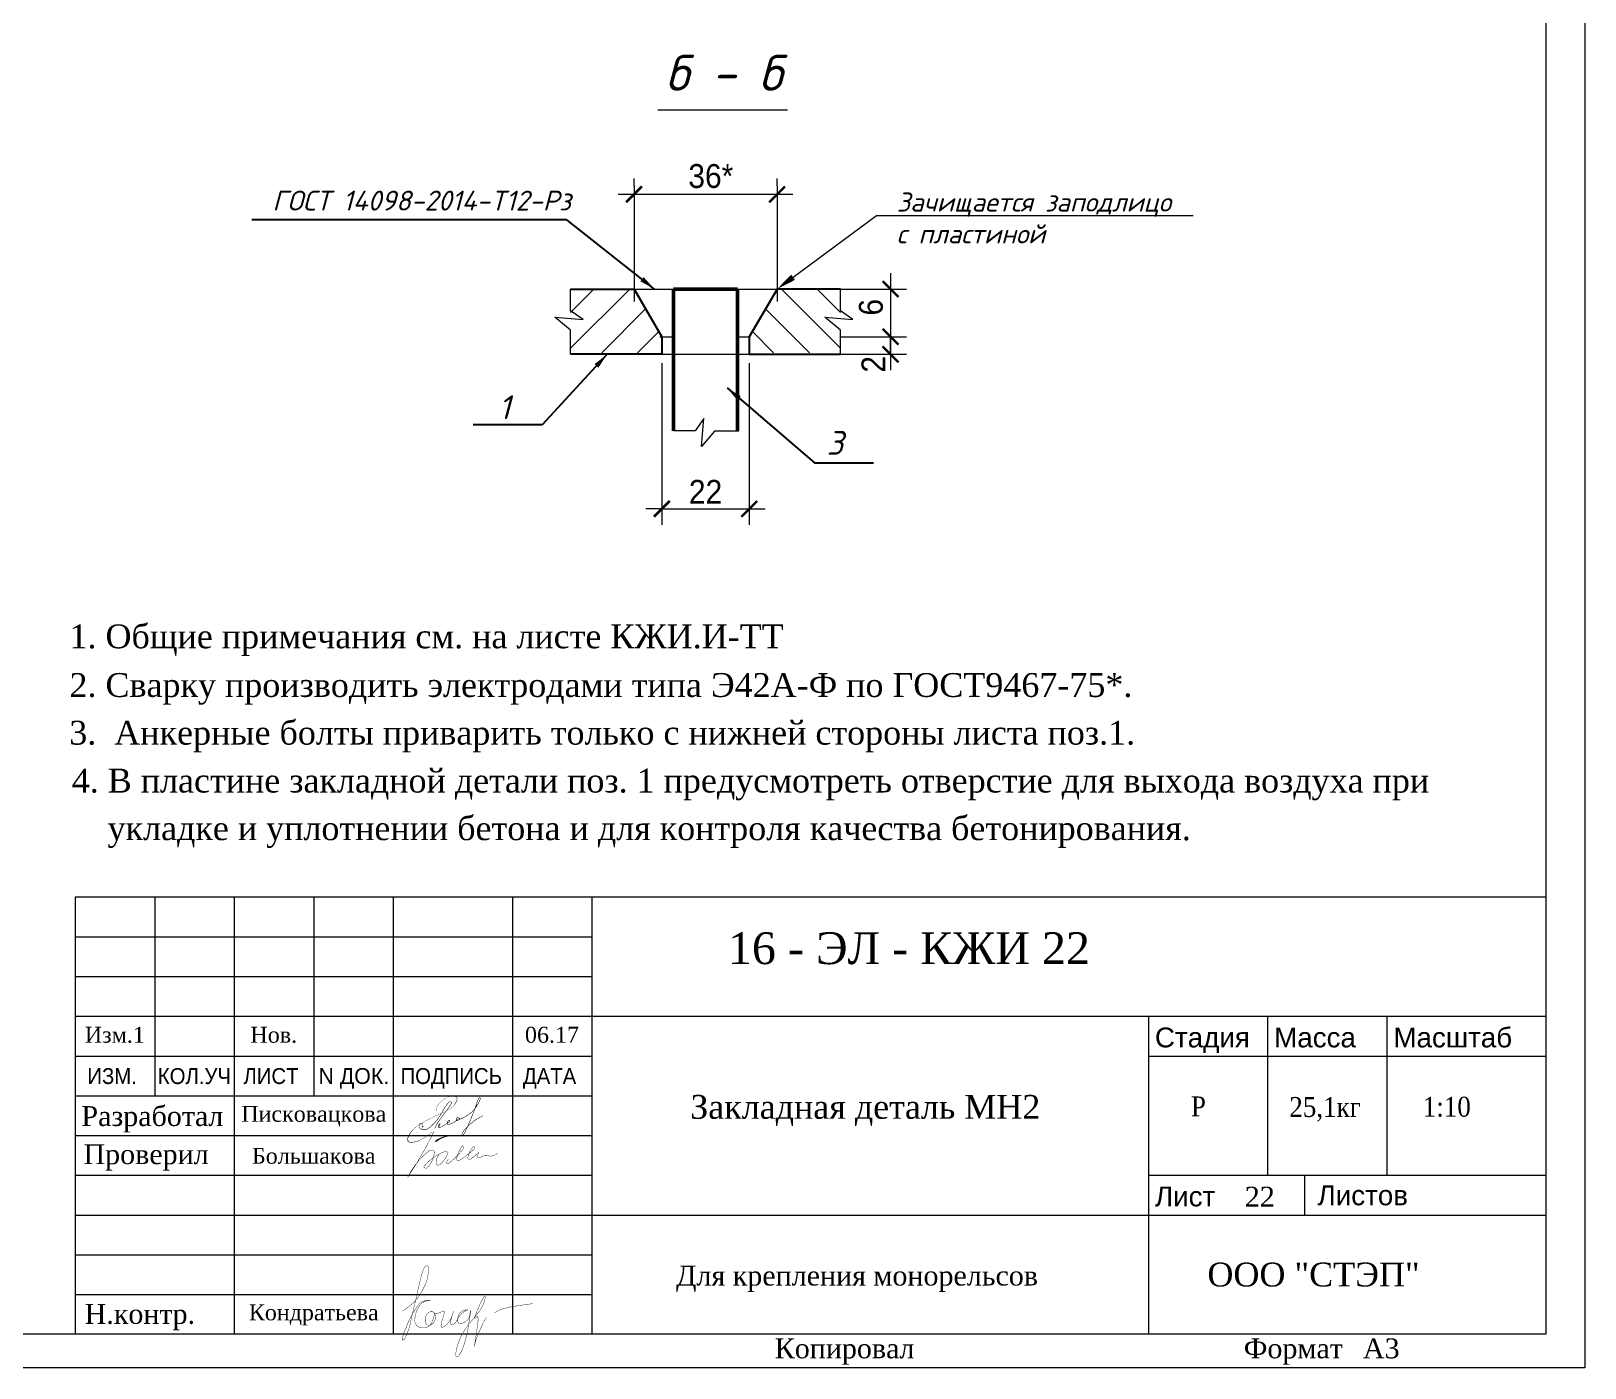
# Model space of a CAD drawing. Header units: millimetres. Extents: x 321124 to 407260, y -209908 to -138111.
# Drawn here: x 387710 to 407260, y -172490 to -155675 of the extents above; entities that cross this region are included whole.
import ezdxf
from ezdxf import colors
from ezdxf.entities.mleader import LeaderData, LeaderLine
from ezdxf.enums import TextEntityAlignment as Align
from ezdxf.math import Vec2, Vec3

# ---------------------------------------------------------------- set-up
doc = ezdxf.new("R2010")
doc.units = ezdxf.units.MM
for name, color, linetype, lineweight in [('!!! Подписи', 7, 'Continuous', 40), ('!!ПОДПИСИ', 7, 'Continuous', 13), ('#Dimensions', 7, 'Continuous', 9), ('k_ Арматура', 3, 'Continuous', 50), ('k_ Выноски', 7, 'Continuous', 13), ('размеры', 5, 'Continuous', 20), ('тонкие', 250, 'Continuous', 5), ('Штамп', 7, 'Continuous', 5)]:
    doc.layers.add(name, color=color, linetype=linetype, lineweight=lineweight)
doc.layers.add('Колонны', color=5, linetype='Continuous')
doc.styles.add('20', font='arial.ttf', dxfattribs={"height": 200})
doc.styles.add('25', font='times.ttf', dxfattribs={"height": 250})
doc.styles.add('30-200', font='arial.ttf', dxfattribs={"width": 0.9, "height": 600})
doc.styles.add('300', font='times.ttf', dxfattribs={"width": 0.9, "height": 300})
doc.styles.add('350', font='times.ttf', dxfattribs={"height": 350})
doc.styles.add('STEP PR', font='isocpeui.ttf')
doc.styles.add('style25', font='times.ttf', dxfattribs={"height": 250})
doc.styles.add('style30', font='times.ttf', dxfattribs={"height": 300})
doc.dimstyles.new('10', dxfattribs={"dimtxt": 300, "dimasz": 200, "dimexe": 100, "dimexo": 250, "dimgap": 100, "dimtad": 1, "dimdec": 0, "dimlfac": 0.1, "dimdsep": 46, "dimtxsty": '300', "dimblk": 'ARCHTICK', "dimcen": 100, "dimdle": 100, "dimadec": 0, "dimazin": 2, "dimtfac": 1, "dimtdec": 0, "dimtmove": 1, "dimatfit": 3, "dimfxl": 0, "dimtolj": 1, "dimtzin": 0, "dimarcsym": 0})

# ---------------------------------------------------------------- blocks, each defined once
blk = doc.blocks.new('_ArchTick')
at = {"color": 0, "linetype": 'ByBlock', "const_width": 0.15}
blk.add_lwpolyline([(-0.5, -0.5), (0.5, 0.5)], dxfattribs=at)
blk = doc.blocks.new('ЭлПодпись_ Кондратьева')
at = {"lineweight": 5, "const_width": 0.05}
for points in [[(-0.78, 3.02), (-0.64, 3.11), (-0.46, 3.21), (-0.26, 3.32), (-0.04, 3.44), (0.19, 3.58), (0.42, 3.73), (0.65, 3.89), (0.87, 4.05), (1.08, 4.23), (1.27, 4.41), (1.44, 4.6), (1.6, 4.78), (1.75, 4.96), (1.88, 5.14), (2, 5.31), (2.1, 5.46), (2.2, 5.6), (2.28, 5.73), (2.36, 5.84), (2.42, 5.95), (2.48, 6.04), (2.53, 6.13), (2.58, 6.22), (2.62, 6.29), (2.66, 6.37), (2.69, 6.44), (2.72, 6.52), (2.75, 6.59), (2.78, 6.66), (2.8, 6.74), (2.83, 6.81), (2.86, 6.89), (2.88, 6.97), (2.91, 7.05), (2.94, 7.13), (2.96, 7.22), (2.99, 7.3), (3.02, 7.39), (3.04, 7.48), (3.07, 7.57), (3.09, 7.66), (3.11, 7.74), (3.13, 7.83), (3.15, 7.91), (3.15, 7.98), (3.15, 8.06), (3.14, 8.12), (3.13, 8.18), (3.1, 8.23), (3.06, 8.27), (3.01, 8.3), (2.95, 8.31), (2.9, 8.32), (2.83, 8.31), (2.77, 8.28), (2.71, 8.24), (2.65, 8.18), (2.59, 8.11), (2.53, 8.03), (2.47, 7.93), (2.42, 7.83), (2.36, 7.73), (2.31, 7.62), (2.27, 7.52), (2.22, 7.42), (2.18, 7.32), (2.13, 7.22), (2.09, 7.12), (2.05, 7.02), (2.01, 6.92), (1.96, 6.81), (1.92, 6.69), (1.87, 6.56), (1.82, 6.43), (1.77, 6.29), (1.71, 6.14), (1.66, 5.98), (1.6, 5.81), (1.53, 5.63), (1.46, 5.44), (1.39, 5.24), (1.32, 5.03), (1.24, 4.82), (1.16, 4.61), (1.09, 4.4), (1.01, 4.18), (0.93, 3.97), (0.86, 3.77), (0.78, 3.58), (0.71, 3.39), (0.65, 3.2), (0.58, 3.03), (0.52, 2.85), (0.46, 2.68), (0.39, 2.51), (0.33, 2.34), (0.27, 2.17), (0.21, 2), (0.15, 1.83), (0.09, 1.66), (0.04, 1.5), (-0.02, 1.35), (-0.07, 1.21), (-0.12, 1.08), (-0.17, 0.96), (-0.21, 0.86), (-0.26, 0.76), (-0.3, 0.68), (-0.34, 0.6), (-0.38, 0.52), (-0.42, 0.46), (-0.45, 0.39), (-0.48, 0.33), (-0.52, 0.27), (-0.54, 0.21), (-0.58, 0.14), (-0.63, 0.07), (-0.85, -0.3)], [(1.15, 3.42), (1.2, 3.47), (1.25, 3.52), (1.29, 3.57), (1.34, 3.61), (1.4, 3.66), (1.45, 3.7), (1.51, 3.74), (1.57, 3.78), (1.63, 3.82), (1.7, 3.85), (1.77, 3.88), (1.85, 3.91), (1.94, 3.94), (2.03, 3.96), (2.12, 3.97), (2.22, 3.98), (2.32, 3.99), (2.42, 4), (2.51, 4), (2.6, 4), (2.68, 4), (2.74, 4), (2.79, 3.99), (2.82, 3.99), (2.84, 3.98), (2.83, 3.98), (2.8, 3.97), (2.75, 3.97), (2.62, 3.95), (2.54, 3.94), (2.45, 3.93), (2.35, 3.92), (2.26, 3.91), (2.16, 3.89), (2.07, 3.87), (1.99, 3.84), (1.91, 3.81), (1.84, 3.78), (1.77, 3.75), (1.71, 3.71), (1.65, 3.67), (1.6, 3.62), (1.55, 3.58), (1.5, 3.53), (1.45, 3.48), (1.4, 3.43), (1.35, 3.38), (1.3, 3.32), (1.25, 3.26), (1.21, 3.2), (1.16, 3.14), (1.12, 3.08), (1.08, 3.02), (1.04, 2.96), (1.01, 2.9), (0.97, 2.83), (0.94, 2.77), (0.91, 2.7), (0.88, 2.64), (0.85, 2.57), (0.79, 2.44)], [(-0.85, -0.3), (-0.95, -0.44), (-1.04, -0.54), (-1.17, -0.59), (-1.25, -0.56), (-1.25, -0.5), (-1.24, -0.42), (-1.22, -0.35), (-1.19, -0.26), (-1.13, -0.13), (-1.1, -0.03), (-1.05, 0.07), (-1.02, 0.16), (-0.97, 0.25), (-0.92, 0.37), (-0.85, 0.48), (-0.71, 0.72), (-0.58, 0.94), (-0.47, 1.17), (-0.4, 1.31), (-0.26, 1.53), (-0.21, 1.64), (-0.06, 1.85), (0.12, 2.13), (0.39, 2.5), (0.53, 2.7), (0.61, 2.79), (0.75, 2.95), (0.99, 3.25), (1.15, 3.42)], [(0.79, 2.44), (0.7, 2.18), (0.65, 1.95), (0.61, 1.77), (0.59, 1.61), (0.59, 1.48), (0.61, 1.37), (0.63, 1.28), (0.66, 1.2), (0.69, 1.13), (0.72, 1.07), (0.75, 1.02), (0.79, 0.97), (0.83, 0.93), (0.87, 0.9), (0.91, 0.87), (0.95, 0.84), (0.99, 0.81), (1.02, 0.78), (1.06, 0.76), (1.1, 0.74), (1.14, 0.72), (1.18, 0.7), (1.22, 0.69), (1.26, 0.67), (1.3, 0.66), (1.34, 0.65), (1.38, 0.64), (1.42, 0.63), (1.46, 0.63), (1.51, 0.62), (1.55, 0.62), (1.59, 0.61), (1.64, 0.61), (1.69, 0.61), (1.73, 0.61), (1.78, 0.61), (1.83, 0.61), (1.87, 0.62), (1.92, 0.62), (1.97, 0.63), (2.02, 0.65), (2.07, 0.66), (2.13, 0.69), (2.18, 0.71), (2.24, 0.74), (2.29, 0.78), (2.36, 0.83), (2.42, 0.88), (2.49, 0.94), (2.56, 1.01), (2.64, 1.1), (2.72, 1.22), (2.81, 1.36), (2.9, 1.54), (3, 1.76), (3.1, 2.03)], [(3.1, 2.03), (3.13, 2.05), (3.14, 2.09), (3.15, 2.14), (3.15, 2.19), (3.15, 2.25), (3.13, 2.31), (3.1, 2.36), (3.07, 2.41), (3.03, 2.45), (2.97, 2.48), (2.91, 2.51), (2.85, 2.52), (2.78, 2.53), (2.71, 2.53), (2.64, 2.53), (2.58, 2.51), (2.51, 2.49), (2.45, 2.46), (2.39, 2.43), (2.33, 2.39), (2.28, 2.35), (2.23, 2.3), (2.19, 2.24), (2.14, 2.18), (2.1, 2.12), (2.07, 2.05), (2.03, 1.98), (2.01, 1.9), (1.98, 1.82), (1.96, 1.75), (1.94, 1.67), (1.92, 1.59), (1.91, 1.5), (1.91, 1.42), (1.91, 1.35), (1.91, 1.27), (1.93, 1.2), (1.95, 1.13), (1.98, 1.07), (2.02, 1.01), (2.07, 0.96), (2.13, 0.92), (2.19, 0.89), (2.27, 0.87), (2.35, 0.86), (2.43, 0.86), (2.52, 0.88), (2.61, 0.91), (2.71, 0.97), (2.8, 1.03), (2.89, 1.11), (2.98, 1.2), (3.06, 1.3), (3.13, 1.4), (3.19, 1.51), (3.23, 1.62), (3.26, 1.73), (3.27, 1.84), (3.28, 1.94), (3.27, 2.04), (3.26, 2.12), (3.24, 2.19), (3.22, 2.24), (3.2, 2.28), (3.19, 2.3), (3.17, 2.29), (3.17, 2.28), (3.17, 2.26), (3.19, 2.23), (3.22, 2.21), (3.26, 2.19), (3.32, 2.18), (3.4, 2.18), (3.5, 2.2), (3.61, 2.22), (3.72, 2.25), (3.84, 2.29), (3.95, 2.32), (4.06, 2.35), (4.15, 2.38), (4.24, 2.4), (4.3, 2.41), (4.36, 2.42), (4.39, 2.41), (4.42, 2.38), (4.43, 2.35), (4.43, 2.29), (4.41, 2.22), (4.38, 2.14), (4.34, 2.03), (4.3, 1.91), (4.24, 1.79), (4.18, 1.65), (4.12, 1.51), (4.06, 1.37), (4, 1.23), (3.94, 1.09), (3.89, 0.96), (3.85, 0.84), (3.82, 0.72), (3.79, 0.63), (3.79, 0.54), (3.8, 0.48), (3.82, 0.43), (3.87, 0.41), (3.93, 0.41), (4.01, 0.42), (4.1, 0.46), (4.19, 0.5), (4.29, 0.55), (4.39, 0.62), (4.49, 0.68), (4.59, 0.75), (4.67, 0.83), (4.76, 0.9), (4.84, 0.98), (4.92, 1.07), (4.99, 1.15), (5.06, 1.24), (5.12, 1.34), (5.18, 1.44), (5.24, 1.54), (5.3, 1.64), (5.35, 1.74), (5.39, 1.83), (5.43, 1.92), (5.47, 2), (5.5, 2.07), (5.53, 2.13), (5.55, 2.17), (5.56, 2.21), (5.57, 2.22), (5.57, 2.22), (5.56, 2.21), (5.55, 2.18), (5.53, 2.13), (5.5, 2.07), (5.46, 1.98), (5.42, 1.89), (5.38, 1.79), (5.33, 1.68), (5.28, 1.57), (5.23, 1.46), (5.18, 1.35), (5.13, 1.24), (5.09, 1.14), (5.06, 1.05), (5.03, 0.97), (5.01, 0.89), (5, 0.82), (5, 0.75), (5.02, 0.7), (5.06, 0.65), (5.11, 0.62), (5.17, 0.6), (5.24, 0.59), (5.32, 0.6), (5.41, 0.63), (5.51, 0.68), (5.61, 0.76), (5.71, 0.87), (5.81, 0.99), (5.92, 1.13), (6.03, 1.27), (6.15, 1.42), (6.28, 1.57), (6.41, 1.7), (6.54, 1.82), (6.69, 1.92), (6.83, 2), (6.97, 2.06), (7.1, 2.11), (7.21, 2.14), (7.3, 2.17), (7.35, 2.19), (7.36, 2.2), (7.33, 2.21), (7.26, 2.22), (7.16, 2.22), (7.04, 2.21), (6.9, 2.18), (6.75, 2.15), (6.61, 2.09), (6.48, 2.02), (6.36, 1.93), (6.26, 1.81), (6.17, 1.69), (6.1, 1.56), (6.04, 1.42), (6, 1.28), (5.97, 1.15), (5.95, 1.03), (5.95, 0.93), (5.96, 0.83), (5.98, 0.76), (6.02, 0.69), (6.07, 0.65), (6.14, 0.61), (6.22, 0.59), (6.32, 0.59), (6.43, 0.6), (6.56, 0.63), (6.69, 0.67), (6.82, 0.72), (6.96, 0.79), (7.08, 0.86), (7.2, 0.94), (7.3, 1.03), (7.38, 1.13), (7.44, 1.23), (7.49, 1.33), (7.53, 1.44), (7.56, 1.54), (7.58, 1.64), (7.6, 1.73), (7.62, 1.81), (7.64, 1.89), (7.67, 1.95), (7.69, 2), (7.71, 2.04), (7.73, 2.06), (7.75, 2.07), (7.76, 2.06), (7.76, 2.04), (7.75, 2), (7.74, 1.95), (7.72, 1.87), (7.69, 1.78), (7.65, 1.67), (7.61, 1.54), (7.56, 1.39), (7.51, 1.22), (7.46, 1.03), (7.4, 0.81), (7.33, 0.59), (7.26, 0.34), (7.19, 0.08), (7.11, -0.19), (7.02, -0.47), (6.92, -0.76), (6.81, -1.05), (6.7, -1.35), (6.58, -1.64), (6.46, -1.93), (6.33, -2.2), (6.2, -2.46), (6.07, -2.7), (5.93, -2.92), (5.8, -3.11), (5.67, -3.26), (5.55, -3.38), (5.44, -3.47), (5.34, -3.51), (5.26, -3.51), (5.21, -3.47), (5.18, -3.38), (5.18, -3.24), (5.21, -3.06), (5.27, -2.85), (5.34, -2.6), (5.44, -2.34), (5.56, -2.06), (5.69, -1.78), (5.84, -1.5), (6, -1.23), (6.16, -0.97), (6.34, -0.72), (6.53, -0.48), (6.72, -0.25), (6.91, -0.02), (7.11, 0.19), (7.31, 0.4), (7.51, 0.59), (7.71, 0.78), (7.9, 0.97), (8.09, 1.15), (8.28, 1.32), (8.46, 1.49), (8.63, 1.67), (8.79, 1.84), (8.94, 2.01), (9.08, 2.19), (9.2, 2.36), (9.32, 2.53), (9.42, 2.7), (9.51, 2.86), (9.59, 3.02), (9.65, 3.18), (9.71, 3.32), (9.74, 3.45), (9.76, 3.56), (9.76, 3.63), (9.73, 3.66), (9.68, 3.65), (9.59, 3.57), (9.47, 3.42), (9.32, 3.21), (9.14, 2.94), (8.95, 2.63), (8.75, 2.3), (8.56, 1.98), (8.4, 1.68), (8.26, 1.42), (8.16, 1.22), (8.11, 1.1), (8.11, 1.04), (8.14, 1.03), (8.2, 1.06), (8.27, 1.11), (8.34, 1.15), (8.42, 1.19), (8.48, 1.2), (8.52, 1.17), (8.53, 1.09), (8.53, 0.98), (8.52, 0.83), (8.48, 0.64), (8.43, 0.41), (8.37, 0.16), (8.29, -0.13), (8.21, -0.45), (8.12, -0.78), (8.02, -1.12), (7.93, -1.44), (7.85, -1.74), (7.77, -2.01), (7.71, -2.22), (7.67, -2.37), (7.64, -2.44), (7.64, -2.45), (7.66, -2.4), (7.7, -2.3), (7.75, -2.16), (7.81, -2), (7.88, -1.81), (7.97, -1.63), (8.06, -1.44), (8.16, -1.25), (8.26, -1.07), (8.37, -0.89), (8.47, -0.71), (8.58, -0.54), (8.69, -0.36), (8.8, -0.19), (8.9, -0.01), (9, 0.16), (9.1, 0.32), (9.2, 0.47), (9.31, 0.62), (9.41, 0.75), (9.53, 0.86), (9.65, 0.96)], [(10.68, 1.41), (10.93, 1.54), (11.14, 1.63), (11.33, 1.69), (11.49, 1.74), (11.63, 1.76), (11.75, 1.78), (11.88, 1.79), (12, 1.8), (12.14, 1.82), (12.3, 1.85), (12.54, 1.87), (12.86, 1.9), (13.29, 1.92), (13.87, 1.95), (14.62, 1.96), (15.57, 1.97)]]:
    blk.add_lwpolyline(points, dxfattribs=at)
blk = doc.blocks.new('ЭлПодп_ Большакова')
at = {"const_width": 0.05}
for points in [[(5.12, 5.48, -0.036246), (1.8, -0.28, -0.114701), (4.56, 3.12, -0.335137), (5.18, 2.99, -0.174838), (4.3, 0.97, -0.569219), (3.84, 1.1, -0.132581), (6.51, 3, -0.31779), (6.89, 2.84, -0.148184), (5.92, 1.4, -0.449829), (5.4, 1.4, -0.193685), (5.78, 2.63)], [(6.96, 1.99, 0.240539), (6.72, 1.57, 0.67885), (7, 1.5, 0.047623), (8.8, 3.3, 0.477245), (8.69, 3.72, 0.098829), (7.95, 2.04, 0.574418), (8.28, 1.85, 0.049964), (10.23, 3.33, 1.208797), (9.97, 3.5, 0.113838), (9.38, 2.17, 0.60443), (9.76, 2.07, 0.055054), (10.77, 2.91, 0.108555), (10.59, 2.24, 0.175998), (11.28, 2.42, -0.218146), (12.13, 2.42, 0.234828), (13.14, 2.81)]]:
    blk.add_lwpolyline(points, format="xyb", dxfattribs=at)
blk.add_lwpolyline([(5.3, 4.24, 0.2, 0.05, -0.154207), (7.29, 4.98, 0.05, 0.05, 0)], format="xyseb")
blk = doc.blocks.new('ЭлПодп_ Писковацкова')
at = {"ltscale": 100}
h = blk.add_hatch(color=256, dxfattribs=at)
h.paths.add_polyline_path([(-0.32, -2.25, -0.120674), (1.18, -0.19, -0.003894), (1.52, 0.04, 0.005406), (1.05, -0.28, 0.120674), (-0.46, -2.34, 0.618253), (0.21, -3.26, 0.144344), (2.27, -2.61, 0.018148), (3.43, -1.89, -0.016031), (2.41, -2.52, -0.144344), (0.35, -3.17, -0.618253)])
h.paths.add_polyline_path([(8.88, 5.93, 0.13127), (8.02, 5.92, 0.001442), (7.99, 5.9, -0.037089), (8.75, 5.84, -0.412279), (9.18, 5.14, -0.047626), (8.73, 4.11, 0.13439), (9.32, 5.23, 0.412279)])
h = blk.add_hatch(color=256, dxfattribs=at)
edge = h.paths.add_edge_path()
edge.add_arc((5.78, -0.18), 0.156, 186.9947, 274.7415, ccw=False)
edge.add_arc((6.88, -0.17), 1.26, 158.1585, 181.4107, ccw=False)
edge.add_arc((5.97, 0.13), 0.314, 114.0607, 146.8585, ccw=False)
edge.add_arc((5.87, 0.35), 0.0718, -44.2735, 112.4585, ccw=False)
edge.add_arc((-94.96, 64.37), 119.52, 327.4419, 327.5797, ccw=False)
edge.add_arc((6.26, -0.24), 0.574, 148.7118, 176.4657)
edge.add_arc((5.92, -0.2), 0.229, 180.6909, 221.2684)
edge.add_arc((5.74, -0.29), 0.0681, 273.0544, 313.6319)
blk.add_hatch(color=256, dxfattribs=at).paths.add_polyline_path([(7.71, 0.77, -0.13099), (7.52, 0.73, -0.457938), (7.46, 0.79, -0.035865), (7.5, 0.94, 0.073282), (7.41, 0.77, 0.062982), (7.34, 0.54)])
for points, const_width in [([(5.21, 2.93, -0.233334), (5.38, 3.9, -0.174568), (8.02, 5.92, -0.13127), (8.88, 5.93, -0.412279), (9.32, 5.23, -0.174651), (8.46, 3.86, -0.08251), (6.76, 2.73, 0.060149), (1.18, -0.19, 0.120674), (-0.32, -2.25, 0.618253), (0.35, -3.17, 0.144344), (2.41, -2.52, 0.032048), (4.42, -1.2)], 0.05), ([(8.28, 4.56, 0.116613), (8.02, 4.75, 0.235202), (7.65, 4.68, 0.049514), (6.65, 3.28, -0.043476), (5.36, 1.2, -0.055055), (3.68, -0.43, -0.20167), (2.53, -0.72, -0.170845), (1.85, -0.3, -0.173578), (1.89, 0.33, -0.32678), (2.21, 0.55, -0.331888), (2.47, 0.41, -0.059302), (2.44, -0.15, 0.621611), (2.58, -0.18), (2.67, -0.09)], 0.1), ([(4.88, -0.47, -0.057291), (5.86, 1.22, 0.008489), (8.28, 4.56)], 0.1), ([(7.99, 5.9, -0.037089), (8.75, 5.84, -0.412279), (9.18, 5.14, -0.047626), (8.73, 4.11, -0.047626)], 0.05), ([(14.41, 2.03, 0.05803), (12.59, 0.97, 0.073128), (10.68, -0.83, 0.095936), (10.18, -1.81, 0.890388), (10.33, -1.91, 0.077303), (10.97, -0.96, 0.016701), (12.34, 2.28, 0.028782), (13.13, 4.51, -0.052172), (13.59, 5.51, -0.706562), (13.86, 5.39, -0.044295), (13.54, 4.61, -0.055726), (12.44, 3, -0.091431), (9.78, 1.29, -0.530665), (9.68, 1.37, -0.191005), (9.73, 1.53)], 0.1), ([(2.32, 0.54, 0.014412), (1.05, -0.28, 0.120674), (-0.46, -2.34, 0.618253), (0.21, -3.26, 0.144344), (2.27, -2.61, 0.032048), (4.29, -1.29)], 0.05), ([(9.86, 1.61, -0.098957), (9.54, 1.18, -0.095894), (9.22, 1.04, -0.516977), (9.09, 1.18, -0.051005), (9.18, 1.49, -0.095958), (9.33, 1.72, -0.627395), (9.52, 1.67, -0.126867), (9.45, 1.42, -0.026848), (9.04, 0.99, -0.12797), (7.56, 0.29, -0.408838), (7.33, 0.46, -0.085013), (7.41, 0.77, -0.174263), (7.68, 1.11, -0.429276), (7.84, 0.98, -0.125956), (7.71, 0.77), (7.23, 0.47, -0.049685), (5.79, -0.34, -0.402742), (5.62, -0.2, -0.101806), (5.71, 0.3, -0.144093), (5.85, 0.42, -0.815086), (5.92, 0.3, -0.000602), (5.77, 0.06, 0.121695), (5.69, -0.21, 0.209904), (5.76, -0.37)], 0.1)]:
    blk.add_lwpolyline(points, format="xyb", dxfattribs=dict(at, const_width=const_width))
blk.add_solid([(13.07, 4.31), (12.82, 3.48), (13.1, 4.15), (13.27, 4.13)], dxfattribs=at)

msp = doc.modelspace()

# ---------------------------------------------------------------- hatches: boundary and pattern name
at = {"layer": 'размеры', "ltscale": 300}
h = msp.add_hatch(dxfattribs=at)
h.set_pattern_fill('ANSI31', scale=100, style=0)
h.set_pattern_definition([(45, (-283541.2, 97141.74), (-224.5064, 224.5064), [])])
h.paths.add_polyline_path([(394498.10973, -158920.14123), (395296.00662, -158920.14123), (395646.00662, -159520.14123), (395646.00662, -159720.14123), (394496.4745, -159720.14123)])
h = msp.add_hatch(dxfattribs=at)
h.set_pattern_fill('ANSI31', scale=100, style=0)
h.set_pattern_definition([(135, (1075933.2, 97141.74), (224.5064, 224.5064), [])])
h.paths.add_polyline_path([(397893.90352, -158920.14123), (397096.00662, -158920.14123), (396746.00662, -159520.14123), (396746.00662, -159720.14123), (397895.53874, -159720.14123)])

# ---------------------------------------------------------------- linework, layer by layer
at = {"layer": 'k_ Арматура', "color": 7, "ltscale": 300}
for points in [[(395792.1482, -160704.96341), (395792.1482, -158920.14123)], [(395792.1482, -158920.14123), (396597.21875, -158920.14123)], [(396597.21875, -160706.59863), (396597.21875, -158920.14123)]]:
    msp.add_lwpolyline(points, dxfattribs=at)
at = {"layer": 'Колонны'}
for p, q in [((394498.10973, -158920.14123), (395296.00662, -158920.14123)), ((395296.00662, -158920.14123), (395646.00662, -159520.14123)), ((397096.00662, -158920.14123), (396746.00662, -159520.14123)), ((397893.90352, -158920.14123), (397096.00662, -158920.14123)), ((395646.00662, -159520.14123), (395646.00662, -159740.14123)), ((396746.00662, -159520.14123), (396746.00662, -159740.14123)), ((395646.00662, -159740.14123), (394496.4745, -159740.14123)), ((396746.00662, -159740.14123), (397895.53874, -159740.14123))]:
    msp.add_line(p, q, dxfattribs=at)
at = {"layer": 'размеры'}
for p, q in [((407259.6166, -142789.84034), (407259.6166, -172489.84034)), ((394498.10973, -159194.4066), (394498.10973, -158920.14123)), ((397893.90352, -159194.4066), (397893.90352, -158920.14123)), ((397893.90352, -159194.4066), (397893.90352, -158920.14123)), ((394496.4745, -159435.62781), (394301.34832, -159274.52939)), ((394301.34832, -159274.52939), (394654.7902, -159303.66481)), ((394654.7902, -159303.66481), (394498.10973, -159194.4066)), ((397892.2683, -159435.62781), (397697.14211, -159274.52939)), ((397697.14211, -159274.52939), (398050.58399, -159303.66481)), ((398050.58399, -159303.66481), (397893.90352, -159194.4066)), ((394496.4745, -159740.14123), (394496.4745, -159435.62781)), ((397892.2683, -159740.14123), (397892.2683, -159435.62781)), ((396175.67179, -160548.28294), (396066.41357, -160704.96341)), ((396146.53636, -160901.72482), (396175.67179, -160548.28294)), ((396066.41357, -160704.96341), (395792.1482, -160704.96341)), ((396307.63478, -160706.59863), (396146.53636, -160901.72482)), ((396612.1482, -160706.59863), (396307.63478, -160706.59863)), ((401766.82635, -168567.17069), (406766.82635, -168567.17069)), ((401766.82635, -170067.17069), (406766.82635, -170067.17069)), ((407259.6166, -172489.84034), (366794.95709, -172489.84034))]:
    msp.add_line(p, q, dxfattribs=at)
at = {"layer": 'размеры', "ltscale": 100}
msp.add_line((395593.75782, -156665.78527), (397228.62121, -156665.78527), dxfattribs=at)
at = {"layer": 'размеры', "color": 7, "ltscale": 300}
for p, q in [((395296.00662, -157623.06187), (395296.00662, -157528.25865)), ((397096.00662, -157623.06187), (397096.00662, -157528.25865)), ((395096.00662, -157728.25865), (397296.00662, -157728.25865)), ((395296.00662, -157623.06187), (395296.00662, -159076.35856)), ((397096.00662, -157623.06187), (397096.00662, -159076.35856)), ((398522.97155, -158720.14123), (398522.97155, -159740.14123)), ((395296.00662, -158920.14123), (397628.28454, -158920.14123)), ((395296.00662, -158920.14123), (395646.00662, -159520.14123)), ((396746.00662, -159520.14123), (397096.00662, -158920.14123)), ((397893.90352, -158920.14123), (398722.97155, -158920.14123)), ((395621.24056, -159520.14123), (395792.1482, -159520.14123)), ((396597.21875, -159520.14123), (396746.00662, -159520.14123)), ((397892.2683, -159520.14123), (398722.97155, -159520.14123)), ((398522.97155, -159740.14123), (398522.97155, -159520.14123)), ((395646.00662, -159740.14123), (397626.64931, -159740.14123)), ((395646.00662, -159853.09778), (395646.00662, -161884.45537)), ((396746.00662, -159740.14123), (398722.97155, -159740.14123)), ((396746.00662, -159740.14123), (398722.97155, -159740.14123)), ((396746.00662, -159853.09778), (396746.00662, -161884.45537)), ((398522.97155, -159740.14123), (398522.97155, -159940.14123)), ((395646.00662, -161684.45537), (395446.00662, -161684.45537)), ((395646.00662, -161684.45537), (396746.00662, -161684.45537)), ((396746.00662, -161684.45537), (396946.00662, -161684.45537))]:
    msp.add_line(p, q, dxfattribs=at)
at = {"layer": 'размеры', "color": 7}
for p, q in [((406766.82635, -166567.17069), (388266.82635, -166567.17069)), ((388266.82635, -166567.17069), (388266.82635, -172067.17069)), ((389266.82635, -166567.17069), (389266.82635, -169067.17069)), ((390266.82635, -166567.17069), (390266.82635, -172067.17069)), ((391266.82635, -166567.17069), (391266.82635, -169067.17069)), ((392266.82635, -166567.17069), (392266.82635, -172067.17069)), ((393766.82635, -166567.17069), (393766.82635, -172067.17069)), ((394766.82635, -166567.17069), (394766.82635, -172067.17069)), ((388266.82635, -167067.17069), (394766.82635, -167067.17069)), ((388266.82635, -167567.17069), (394766.82635, -167567.17069)), ((388266.82635, -168067.17069), (394766.82635, -168067.17069)), ((394766.82635, -168067.17069), (406766.82635, -168067.17069)), ((401766.82635, -168067.17069), (401766.82635, -172067.17069)), ((403266.82635, -168067.17069), (403266.82635, -170067.17069)), ((404766.82635, -168067.17069), (404766.82635, -170067.17069)), ((388266.82635, -168567.17069), (394766.82635, -168567.17069)), ((388266.82635, -169067.17069), (394766.82635, -169067.17069)), ((388266.82635, -169567.17069), (394766.82635, -169567.17069)), ((388266.82635, -170067.17069), (394766.82635, -170067.17069)), ((388266.82635, -170567.17069), (394766.82635, -170567.17069)), ((394766.82635, -170567.17069), (406766.82635, -170567.17069)), ((388266.82635, -171067.17069), (394766.82635, -171067.17069)), ((388266.82635, -171567.17069), (394766.82635, -171567.17069))]:
    msp.add_line(p, q, dxfattribs=at)
at = {"layer": 'размеры', "color": 0}
msp.add_line((403731.01265, -170067.17069), (403731.01265, -170567.17069), dxfattribs=at)
at = {"layer": 'тонкие'}
for p, q in [((406767.28915, -143289.84034), (406766.8009, -172067.17069)), ((406766.8009, -172067.17069), (368794.46073, -172067.17069))]:
    msp.add_line(p, q, dxfattribs=at)

# ---------------------------------------------------------------- block references
at = {"layer": '!!! Подписи', "xscale": 99.99999999999996, "yscale": 99.99999999999996, "zscale": 99.99999999999996, "rotation": 6.999999999999437}
msp.add_blockref('ЭлПодпись_ Кондратьева', (392499.07557, -172067.17069), dxfattribs=at)
msp.add_blockref('ЭлПодпись_ Кондратьева', (392499.07557, -172067.17069), dxfattribs=at)
at = {"layer": '!!ПОДПИСИ'}
for name, p, xscale, yscale, zscale in [('ЭлПодп_ Писковацкова', (392476.38466, -169447.04997), 64, 64, 64), ('ЭлПодп_ Писковацкова', (392476.38466, -169447.04997), 64, 64, 64), ('ЭлПодп_ Большакова', (392266.82635, -170067.17069), 100, 100, 100), ('ЭлПодп_ Большакова', (392266.82635, -170067.17069), 100, 100, 100)]:
    msp.add_blockref(name, p, dxfattribs=dict(at, xscale=xscale, yscale=yscale, zscale=zscale))
at = {"layer": 'размеры', "color": 7, "ltscale": 300, "xscale": 200, "yscale": 200, "zscale": 200}
for p, rotation in [((395296.00662, -157728.25865), 180), ((398522.97155, -158920.14123), 90), ((398522.97155, -159520.14123), 270), ((398522.97155, -159740.14123), 270), ((398522.97155, -159740.14123), 90), ((396746.00662, -161684.45537), 180)]:
    msp.add_blockref('_ArchTick', p, dxfattribs=dict(at, rotation=rotation))
for p in [(397096.00662, -157728.25865), (395646.00662, -161684.45537)]:
    msp.add_blockref('_ArchTick', p, dxfattribs=at)

# ---------------------------------------------------------------- texts
at = {"layer": '#Dimensions', "lineweight": 13, "insert": (392623.86649, -157807.35725), "char_height": 250, "width": 4743.6958066, "attachment_point": 5, "style": 'STEP PR'}
msp.add_mtext('ГОСТ 14098-2014-T12-Рз ', dxfattribs=at)
at = {"layer": 'k_ Выноски', "color": 0, "style": 'STEP PR'}
msp.add_text('б - б', height=450, dxfattribs=at).set_placement((395689.10055, -156425.30548))
at = {"layer": 'размеры'}
for s, height, style, p in [('1', 300, 'STEP PR', (393590.96826, -160555.73447)), ('3', 300, 'STEP PR', (397718.21584, -161004.70296)), ('1. Общие примечания см. на листе КЖИ.И-ТТ', 300, '300', (388193.48985, -163438.12045)), ('2. Сварку производить электродами типа Э42A-Ф по ГОСТ9467-75*.', 300, '300', (388193.48985, -164050.28502)), ('3.  Анкерные болты приварить только с нижней стороны листа поз.1.', 300, '300', (388191.07219, -164649.85645)), ('4. В пластине закладной детали поз. 1 предусмотреть отверстие для выхода воздуха при ', 300, '300', (388221.97963, -165252.62098)), ('укладке и уплотнении бетона и для контроля качества бетонирования.', 300, '300', (388672.99166, -165851.55957)), ('Стадия ', 250, '20', (401849.91745, -168458.22774)), ('Масса', 250, '20', (403349.91745, -168458.22774)), ('Масштаб', 250, '20', (404849.91745, -168458.22774)), ('Закладная деталь МН2', 300, 'style30', (396003.10036, -169356.34725)), ('Разработал', 250, 'style25', (388343.37884, -169447.06189)), ('Проверил', 250, 'style25', (388369.42394, -169926.86709)), ('Лист', 250, '20', (401849.91745, -170458.22774)), ('22', 250, 'style30', (402980.73311, -170461.18262)), ('Листов', 250, '20', (403895.26329, -170444.06943)), ('Для крепления монорельсов', 250, 'style30', (395823.93052, -171453.74791)), ('ООО "СТЭП"', 300, 'style30', (402510.20668, -171465.18891)), ('Н.контр.', 250, 'style25', (388384.24048, -171935.38468))]:
    msp.add_text(s, height=height, dxfattribs=dict(at, style=style)).set_placement(p)
at = {"layer": 'размеры', "linetype": 'Continuous', "style": '350'}
msp.add_text('16 - ЭЛ - КЖИ 22', height=400, dxfattribs=at).set_placement((396477.13388, -167410.40832))
at = {"layer": 'размеры', "color": 7}
for s, height, style, width, p in [('ИЗМ.', 200, '20', 0.915628, (388418.64685, -168918.8793)), ('ЛИСТ', 200, '20', 0.915628, (390382.32036, -168918.8793)), ('ПОДПИСЬ', 200, '20', 0.915628, (392358.64685, -168918.8793)), ('ДАТА', 200, '20', 0.915628, (393898.64685, -168918.8793)), ('Р', 250, 'style30', 0.9, (402302.48135, -169324.71876)), ('1:10', 250, 'style30', 0.9, (405219.8785, -169329.3715))]:
    msp.add_text(s, height=height, dxfattribs=dict(at, style=style, width=width)).set_placement(p)
at = {"layer": 'размеры', "color": 7, "style": '20'}
for s, width, p, p2 in [('КОЛ.УЧ', 0.915628, (389305.08478, -168918.99845), (390225.08478, -168918.99845)), ('N ДОК.', 0.960781, (391325.83509, -168918.42639), (392215.83509, -168918.42639))]:
    msp.add_text(s, height=200, dxfattribs=dict(at, width=width)).set_placement(p, p2, align=Align.FIT)
at = {"layer": 'размеры', "style": 'style30', "width": 0.9}
msp.add_text('25,1кг', height=250, dxfattribs=at).set_placement((403540.54695, -169332.69884))
at = {"layer": 'размеры', "color": 7, "ltscale": 300, "char_height": 300, "attachment_point": 5, "style": '30-200'}
for s, insert in [('\\A1;36*', (396262.27286, -157500.17895)), ('\\A1;22', (396196.00662, -161470.27098))]:
    msp.add_mtext(s, dxfattribs=dict(at, insert=insert))
at = {"layer": 'размеры', "color": 7, "ltscale": 300, "char_height": 300, "attachment_point": 5, "rotation": 90, "style": '30-200'}
for s, insert in [('\\A1;6', (398277.67081, -159148.96238)), ('\\A1;2', (398307.82345, -159866.68086))]:
    msp.add_mtext(s, dxfattribs=dict(at, insert=insert))
at = {"layer": 'размеры', "char_height": 200, "width": 2000, "attachment_point": 5, "style": 'style25'}
for s, insert in [('Изм.1', (388763.94502, -168301.62835)), ('Нов.', (390763.94502, -168301.62835)), ('06.17', (394263.94502, -168301.62835)), ('Писковацкова', (391266.82635, -169323.57599)), ('Большакова', (391266.82635, -169823.57599)), ('Кондратьева', (391266.82635, -171823.57599))]:
    msp.add_mtext(s, dxfattribs=dict(at, insert=insert))
at = {"layer": 'Штамп', "ltscale": 100, "style": '25'}
for s, p in [('Копировал', (397066.8009, -172368.75299)), ('Формат', (402966.8009, -172368.75299)), ('A3', (404466.8009, -172368.75299))]:
    msp.add_text(s, height=250, dxfattribs=at).set_placement(p)

# ---------------------------------------------------------------- leaders
at = {"layer": '#Dimensions', "lineweight": 13}
ml = msp.add_multileader_mtext('Standard', dxfattribs=at)
ml.set_content('\\A1; Зачищается заподлицо\\P с пластиной', color=256, style='STEP PR')
ml.set_leader_properties(color=256, linetype='ByLayer', lineweight=-1)
ml.build(insert=Vec2(0, 0))
ml.multileader.update_dxf_attribs({"text_left_attachment_type": 6, "text_right_attachment_type": 6, "dogleg_length": 0, "arrow_head_size": 250, "scale": 0.02})
ctx = ml.context
ctx.base_point, ctx.scale, ctx.char_height, ctx.arrow_head_size, ctx.landing_gap_size, ctx.plane_origin = Vec3(398348.69103, -157993.58201), 0.02, 240, 250, 100, Vec3(803282.24804, -540814.62298)
ctx.left_attachment, ctx.right_attachment = 6, 6
notes = []
notes.append((ctx, [(0, (1, 1, 0), (398348.69103, -157993.58201), (1, 0), 0, [(1, [(397096.00662, -158920.14123)], 0, [])])]))
ctx.mtext.insert, ctx.mtext.rotation, ctx.mtext.flow_direction = Vec3(398448.69103, -157705.58201), 6.2831853072, 5
at = {"layer": 'размеры', "color": 7, "ltscale": 50}
for points in [[(395553.7467, -158920.14123), (394452.54084, -158050.0023), (390487.17378, -158050.0023)], [(394959.52049, -159740.14123), (394138.53415, -160626.58993), (393274.44835, -160626.58993)], [(396466.36452, -160162.95075), (397568.7007, -161107.52542), (398309.21785, -161107.52542)]]:
    msp.add_leader(points, dimstyle='10', override={"dimgap": 100, "dimtad": 0}, dxfattribs=at)
for ctx, leaders in notes:
    for number, flags, end, landing, length, lines in leaders:
        leader = LeaderData()
        leader.index, (leader.has_last_leader_line, leader.has_dogleg_vector, leader.attachment_direction) = number, flags
        leader.last_leader_point, leader.dogleg_vector, leader.dogleg_length = Vec3(end), Vec3(landing), length
        for number, points, colour, breaks in lines:
            line = LeaderLine()
            line.index, line.vertices, line.color, line.breaks = number, Vec3.list(points), colors.encode_raw_color(colour), breaks
            leader.lines.append(line)
        ctx.leaders.append(leader)

doc.saveas('drawing.dxf')
